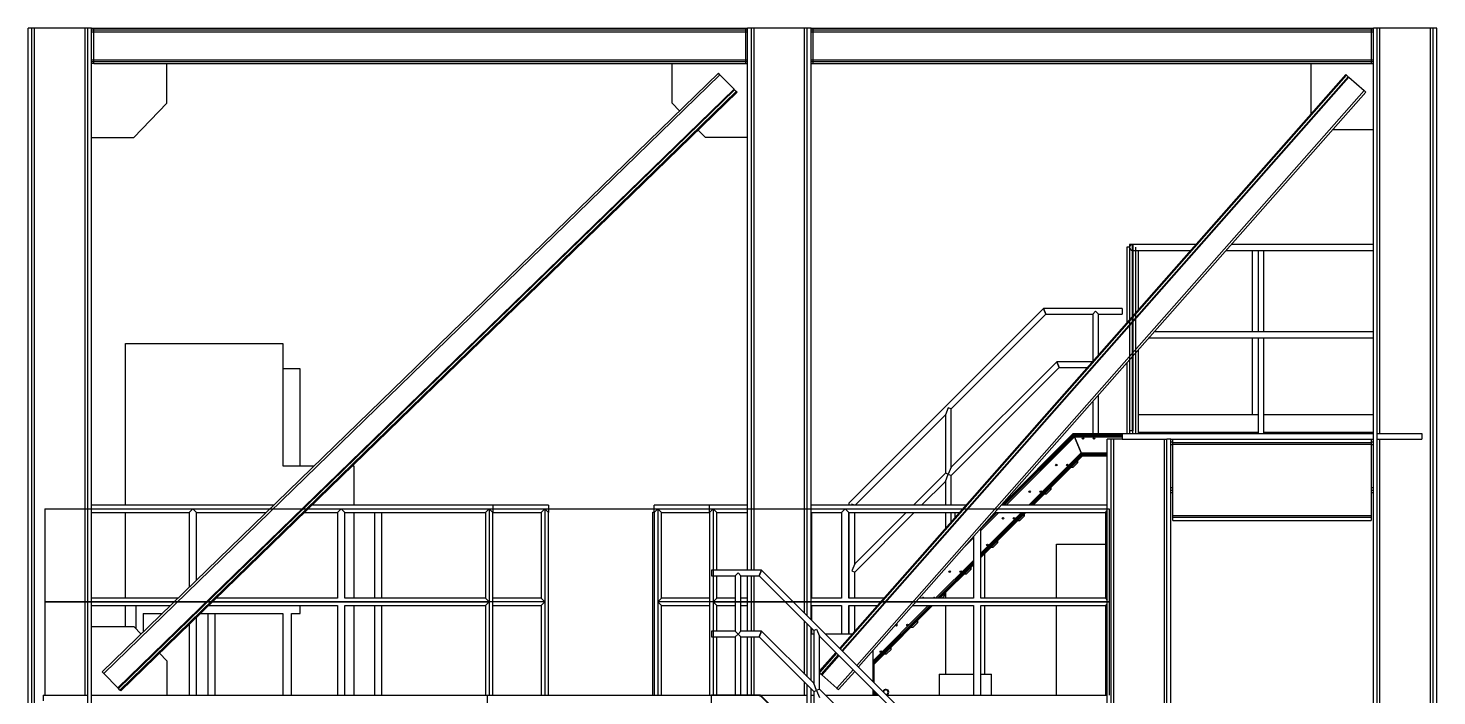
# Model space of a CAD drawing. Header units: inches. Extents: x -1490 to 2215, y -1057 to 1547.
# Drawn here: x 1693.3 to 2011, y 193.3 to 343.9 of the extents above; entities that cross this region are included whole.
import ezdxf

# ---------------------------------------------------------------- set-up
doc = ezdxf.new("R2010")
doc.units = ezdxf.units.IN
doc.header["$MEASUREMENT"] = 0

msp = doc.modelspace()

# ---------------------------------------------------------------- linework, layer by layer
at = {"color": 7, "linetype": 'Continuous', "lineweight": 25}
for p, q in [((1693.33, 4.95), (1693.33, 343.86)), ((1694.19, 343.86), (1693.33, 343.86)), ((1694.19, 4.95), (1694.19, 343.86)), ((1694.79, 343.86), (1694.19, 343.86)), ((1706.19, 343.86), (1694.79, 343.86)), ((1694.79, 4.95), (1694.79, 343.86)), ((1706.79, 343.86), (1706.19, 343.86)), ((1706.19, 193.49), (1706.19, 343.86)), ((1706.79, 4.95), (1706.79, 343.86)), ((1707.64, 343.86), (1706.79, 343.86)), ((1707.64, 4.95), (1707.64, 343.86)), ((1707.64, 343.86), (1708.14, 343.86)), ((1707.64, 343.46), (1708.14, 343.46)), ((1708.14, 343.86), (1855.08, 343.86)), ((1708.14, 343.46), (1708.14, 343.86)), ((1708.14, 343.46), (1855.08, 343.46)), ((1708.14, 343.06), (1708.14, 343.46)), ((1855.08, 343.86), (1855.08, 343.46)), ((1855.08, 343.86), (1855.58, 343.86)), ((1855.08, 343.46), (1855.08, 343.06)), ((1855.08, 343.46), (1855.58, 343.46)), ((1855.58, 221.7), (1855.58, 343.86)), ((1856.43, 343.86), (1855.58, 343.86)), ((1856.43, 221.7), (1856.43, 343.86)), ((1857.03, 343.86), (1856.43, 343.86)), ((1868.43, 343.86), (1857.03, 343.86)), ((1857.03, 221.7), (1857.03, 343.86)), ((1869.03, 343.86), (1868.43, 343.86)), ((1868.43, 212), (1868.43, 343.86)), ((1869.89, 343.86), (1869.03, 343.86)), ((1869.03, 211.4), (1869.03, 343.86)), ((1869.89, 210.54), (1869.89, 343.86)), ((1869.89, 343.86), (1870.39, 343.86)), ((1869.89, 343.46), (1870.39, 343.46)), ((1870.39, 343.46), (1870.39, 343.86)), ((1870.39, 343.86), (1996.2, 343.86)), ((1870.39, 343.46), (1996.2, 343.46)), ((1870.39, 343.06), (1870.39, 343.46)), ((1996.2, 343.86), (1996.2, 343.46)), ((1996.2, 343.86), (1996.7, 343.86)), ((1996.2, 343.46), (1996.2, 343.06)), ((1996.2, 343.46), (1996.7, 343.46)), ((1997.56, 343.86), (1996.7, 343.86)), ((1996.7, 66.61), (1996.7, 343.86)), ((1997.56, 66.61), (1997.56, 343.86)), ((1998.16, 343.86), (1997.56, 343.86)), ((2009.56, 343.86), (1998.16, 343.86)), ((1998.16, 252.46), (1998.16, 343.86)), ((2010.16, 343.86), (2009.56, 343.86)), ((2009.56, 66.61), (2009.56, 343.86)), ((2010.16, 66.61), (2010.16, 343.86)), ((2011.01, 343.86), (2010.16, 343.86)), ((2011.01, 66.61), (2011.01, 343.86)), ((1707.64, 343.06), (1708.14, 343.06)), ((1708.14, 343.06), (1855.08, 343.06)), ((1708.14, 336.73), (1708.14, 343.06)), ((1855.08, 343.06), (1855.08, 336.73)), ((1855.08, 343.06), (1855.58, 343.06)), ((1869.89, 343.06), (1870.39, 343.06)), ((1870.39, 343.06), (1996.2, 343.06)), ((1870.39, 336.73), (1870.39, 343.06)), ((1996.2, 343.06), (1996.2, 336.73)), ((1996.2, 343.06), (1996.7, 343.06)), ((1707.64, 336.73), (1708.14, 336.73)), ((1707.64, 336.33), (1708.14, 336.33)), ((1708.14, 335.93), (1707.64, 335.93)), ((1708.14, 336.73), (1855.08, 336.73)), ((1708.14, 336.33), (1708.14, 336.73)), ((1708.14, 336.33), (1855.08, 336.33)), ((1708.14, 335.93), (1708.14, 336.33)), ((1708.14, 335.93), (1855.08, 335.93)), ((1710.04, 198.74), (1849.01, 333.72)), ((1724.64, 326.93), (1724.64, 335.93)), ((1838.58, 326.93), (1838.58, 335.93)), ((1849.35, 333.36), (1849.01, 333.72)), ((1855.08, 336.73), (1855.08, 336.33)), ((1855.08, 336.73), (1855.58, 336.73)), ((1855.08, 336.33), (1855.08, 335.93)), ((1855.08, 336.33), (1855.58, 336.33)), ((1855.08, 335.93), (1855.58, 335.93)), ((1869.89, 336.73), (1870.39, 336.73)), ((1869.89, 336.33), (1870.39, 336.33)), ((1869.89, 335.93), (1870.39, 335.93)), ((1870.39, 336.73), (1996.2, 336.73)), ((1870.39, 336.33), (1870.39, 336.73)), ((1870.39, 336.33), (1996.2, 336.33)), ((1870.39, 335.93), (1870.39, 336.33)), ((1870.39, 335.93), (1996.2, 335.93)), ((1982.7, 324.6), (1982.7, 335.93)), ((1996.2, 336.73), (1996.2, 336.33)), ((1996.2, 336.73), (1996.7, 336.73)), ((1996.2, 336.33), (1996.2, 335.93)), ((1996.2, 336.33), (1996.7, 336.33)), ((1996.2, 335.93), (1996.7, 335.93)), ((1710.38, 198.38), (1849.35, 333.36)), ((1852.53, 330.09), (1849.35, 333.36)), ((1990.48, 333.41), (1876.35, 204.09)), ((1990.67, 333.25), (1876.52, 203.91)), ((1991.04, 332.92), (1876.88, 203.56)), ((1991.19, 332.79), (1877.01, 203.42)), ((1990.48, 333.41), (1990.67, 333.25)), ((1990.67, 333.25), (1991.04, 332.92)), ((1991.04, 332.92), (1991.19, 332.79)), ((1991.19, 332.79), (1994.61, 329.77)), ((1713.56, 195.11), (1852.53, 330.09)), ((1713.69, 194.98), (1852.66, 329.96)), ((1714.04, 194.62), (1853.01, 329.6)), ((1714.22, 194.44), (1853.19, 329.42)), ((1852.66, 329.96), (1852.53, 330.09)), ((1853.01, 329.6), (1852.66, 329.96)), ((1853.19, 329.42), (1853.01, 329.6)), ((1994.61, 329.77), (1880.24, 200.19)), ((1994.98, 329.44), (1880.6, 199.84)), ((1994.61, 329.77), (1994.98, 329.44)), ((1717.14, 319.18), (1724.64, 326.93)), ((1840.24, 325.21), (1838.58, 326.93)), ((1846.08, 319.18), (1844.41, 320.9)), ((1996.7, 320.93), (1987.47, 320.93)), ((1707.64, 319.18), (1717.14, 319.18)), ((1855.58, 319.18), (1846.08, 319.18)), ((1941.07, 294.46), (1941.07, 277.42)), ((1941.69, 294.46), (1941.07, 294.46)), ((1941.69, 295.08), (1941.69, 278.12)), ((1941.7, 295.08), (1941.69, 295.08)), ((1941.7, 295.08), (1941.7, 278.14)), ((1941.72, 295.08), (1941.7, 295.08)), ((1941.72, 295.08), (1941.72, 278.16)), ((1941.72, 295.08), (1941.72, 278.16)), ((1942.38, 295.08), (1941.72, 295.08)), ((1941.72, 295.08), (1941.72, 295.08)), ((1941.74, 295.08), (1941.74, 294.56)), ((1942.37, 295.08), (1941.74, 295.08)), ((1941.74, 294.29), (1941.74, 278.18)), ((1956.65, 295.08), (1942.38, 295.08)), ((1942.38, 293.77), (1942.38, 278.91)), ((1942.38, 293.77), (1943.01, 293.77)), ((1943.07, 293.77), (1955.49, 293.77)), ((1943.7, 280.4), (1943.7, 293.77)), ((1963.5, 293.77), (1971.33, 293.77)), ((1996.7, 295.08), (1964.66, 295.08)), ((1969.39, 293.77), (1969.39, 275.4)), ((1970.7, 293.77), (1970.7, 275.4)), ((1971.39, 293.77), (1996.7, 293.77)), ((1972.02, 275.4), (1972.02, 293.77)), ((1922.31, 280.67), (1878.43, 236.79)), ((1940.06, 280.67), (1922.31, 280.67)), ((1922.31, 280.67), (1922.86, 279.36)), ((1922.86, 279.36), (1922.31, 280.67)), ((1934.06, 280.02), (1933.4, 279.36)), ((1934.72, 279.36), (1934.06, 280.02)), ((1940.06, 280.67), (1940.06, 279.36)), ((1901.5, 258), (1922.86, 279.36)), ((1922.86, 279.36), (1933.4, 279.36)), ((1933.4, 279.36), (1933.4, 268.74)), ((1934.72, 279.36), (1940.06, 279.36)), ((1934.72, 270.23), (1934.72, 279.36)), ((1946.12, 274.08), (1971.33, 274.08)), ((1971.33, 275.4), (1947.28, 275.4)), ((1969.39, 274.08), (1969.39, 256.71)), ((1970.7, 274.08), (1970.7, 252.46)), ((1996.7, 275.4), (1971.39, 275.4)), ((1971.39, 274.08), (1996.7, 274.08)), ((1972.02, 252.46), (1972.02, 274.08)), ((1715.3, 236.32), (1715.3, 272.75)), ((1715.3, 272.75), (1750.73, 272.75)), ((1750.73, 272.75), (1750.73, 245.19)), ((1943.7, 252.46), (1943.7, 271.33)), ((1754.67, 267.04), (1750.73, 267.04)), ((1754.67, 245.19), (1754.67, 267.04)), ((1925.31, 268.67), (1901.5, 244.86)), ((1901.5, 243), (1925.86, 267.36)), ((1933.35, 268.67), (1925.31, 268.67)), ((1925.86, 267.36), (1925.31, 268.67)), ((1925.31, 268.67), (1925.86, 267.36)), ((1925.86, 267.36), (1932.19, 267.36)), ((1941.07, 268.35), (1941.07, 252.46)), ((1941.69, 269.05), (1941.69, 253.08)), ((1941.7, 269.07), (1941.7, 253.08)), ((1941.72, 269.1), (1941.72, 253.08)), ((1941.72, 269.09), (1941.72, 253.08)), ((1941.74, 269.11), (1941.74, 253.08)), ((1942.38, 269.84), (1942.38, 252.46)), ((1934.72, 252.46), (1934.72, 261.16)), ((1900.84, 258.27), (1900.18, 256.68)), ((1901.5, 258), (1900.84, 258.27)), ((1901.5, 244.86), (1901.5, 258)), ((1933.4, 259.67), (1933.4, 252.46)), ((1879.82, 236.32), (1900.18, 256.68)), ((1900.18, 256.68), (1900.18, 243.54)), ((1970.7, 256.71), (1943.7, 256.71)), ((1996.7, 256.71), (1972.02, 256.71)), ((1912.89, 236.32), (1929.03, 252.46)), ((1913.02, 236.32), (1929.07, 252.36)), ((1913.18, 236.32), (1929.11, 252.25)), ((1913.47, 236.32), (1929.2, 252.05)), ((1913.87, 236.32), (1929.31, 251.76)), ((1929.03, 252.46), (1940.06, 252.46)), ((1929.03, 252.46), (1929.07, 252.36)), ((1929.07, 252.36), (1929.03, 252.46)), ((1929.07, 252.36), (1940.06, 252.36)), ((1929.07, 252.36), (1929.11, 252.25)), ((1929.11, 252.25), (1929.07, 252.36)), ((1929.11, 252.25), (1940.06, 252.25)), ((1929.11, 252.25), (1929.2, 252.05)), ((1929.2, 252.05), (1929.11, 252.25)), ((1929.2, 252.05), (1940.06, 252.05)), ((1929.2, 252.05), (1929.31, 251.76)), ((1929.31, 251.76), (1929.2, 252.05)), ((1929.31, 251.76), (1940.06, 251.76)), ((1929.31, 251.76), (1930.81, 248.15)), ((1930.81, 248.15), (1929.31, 251.76)), ((1936.7, 143.73), (1936.7, 251.21)), ((1937.56, 251.21), (1936.7, 251.21)), ((1937.56, 142.88), (1937.56, 251.21)), ((1938.16, 251.21), (1937.56, 251.21)), ((1940.06, 251.21), (1938.16, 251.21)), ((1938.16, 142.28), (1938.16, 251.21)), ((1940.06, 252.46), (1940.06, 252.46)), ((1940.06, 252.46), (1940.06, 251.21)), ((1940.06, 252.46), (1996.7, 252.46)), ((1940.06, 251.21), (1950.16, 251.21)), ((1941.77, 253.08), (1941.69, 253.08)), ((1941.77, 253.08), (1941.7, 253.08)), ((1941.74, 253.08), (1941.72, 253.08)), ((1941.74, 253.08), (1941.72, 253.08)), ((1942.38, 253.08), (1941.74, 253.08)), ((1941.77, 253.08), (1941.77, 253.08)), ((1941.79, 253.08), (1941.77, 253.08)), ((1941.79, 253.08), (1941.79, 253.08)), ((1942.38, 253.08), (1941.79, 253.08)), ((1941.81, 253.08), (1941.81, 253.08)), ((1942.38, 253.08), (1941.81, 253.08)), ((1970.7, 252.71), (1943.7, 252.71)), ((1949.56, 130.88), (1949.56, 251.21)), ((1950.16, 130.28), (1950.16, 251.21)), ((1951.01, 251.21), (1950.16, 251.21)), ((1951.01, 129.42), (1951.01, 251.21)), ((1951.01, 251.21), (1996.7, 251.21)), ((1951.51, 250.46), (1951.51, 251.21)), ((1951.51, 251.21), (1996.2, 251.21)), ((1969.39, 252.71), (1969.39, 252.46)), ((1996.7, 252.71), (1972.02, 252.71)), ((1996.2, 251.21), (1996.2, 250.46)), ((1997.56, 252.46), (2007.65, 252.46)), ((1997.56, 251.21), (2007.65, 251.21)), ((1998.16, 66.61), (1998.16, 251.21)), ((2007.65, 252.46), (2007.65, 251.21)), ((1918.97, 236.32), (1930.81, 248.15)), ((1919.38, 236.32), (1930.93, 247.87)), ((1930.81, 248.15), (1930.93, 247.87)), ((1930.93, 247.87), (1930.81, 248.15)), ((1930.81, 248.15), (1936.7, 248.15)), ((1930.93, 247.87), (1931.01, 247.66)), ((1931.01, 247.66), (1930.93, 247.87)), ((1930.93, 247.87), (1936.7, 247.87)), ((1951.01, 250.63), (1951.51, 250.63)), ((1951.01, 250.03), (1951.51, 250.03)), ((1951.51, 250.46), (1996.2, 250.46)), ((1951.51, 250.06), (1951.51, 250.46)), ((1951.51, 250.06), (1996.2, 250.06)), ((1951.51, 234.01), (1951.51, 250.06)), ((1996.2, 250.63), (1996.7, 250.63)), ((1996.2, 250.46), (1996.2, 250.06)), ((1996.2, 250.06), (1996.2, 234.01)), ((1996.2, 250.03), (1996.7, 250.03)), ((1750.73, 245.19), (1757.85, 245.19)), ((1766.47, 245.19), (1766.8, 245.19)), ((1766.8, 245.19), (1766.8, 236.32)), ((1901.5, 244.86), (1900.84, 243.27)), ((1919.67, 236.32), (1931.01, 247.66)), ((1919.82, 236.32), (1931.06, 247.55)), ((1919.96, 236.32), (1931.1, 247.46)), ((1928.51, 244.87), (1928.99, 244.87)), ((1928.99, 244.87), (1929.99, 245.87)), ((1929.99, 245.87), (1929.99, 246.35)), ((1930.02, 245.86), (1930.02, 246.38)), ((1930.02, 245.86), (1930.05, 245.86)), ((1930.05, 246.39), (1930.03, 246.39)), ((1930.05, 245.86), (1930.05, 246.39)), ((1931.01, 247.66), (1931.06, 247.55)), ((1931.06, 247.55), (1931.01, 247.66)), ((1931.01, 247.66), (1936.7, 247.66)), ((1931.06, 247.55), (1931.1, 247.46)), ((1931.1, 247.46), (1931.06, 247.55)), ((1931.06, 247.55), (1936.7, 247.55)), ((1931.1, 247.46), (1936.7, 247.46)), ((1900.18, 243.54), (1892.96, 236.32)), ((1894.82, 236.32), (1900.18, 241.68)), ((1900.84, 243.27), (1900.18, 243.54)), ((1900.18, 241.68), (1900.84, 243.27)), ((1900.18, 241.68), (1900.18, 236.32)), ((1900.84, 243.27), (1901.5, 243)), ((1901.5, 236.32), (1901.5, 243)), ((1922.5, 238.86), (1922.98, 238.86)), ((1922.98, 238.86), (1923.98, 239.86)), ((1923.98, 239.86), (1923.98, 240.34)), ((1924.01, 239.84), (1924.01, 240.37)), ((1924.01, 239.84), (1924.04, 239.84)), ((1924.04, 240.38), (1924.02, 240.38)), ((1924.04, 239.84), (1924.04, 240.38)), ((1951.01, 240.32), (1951.51, 240.32)), ((1951.01, 239.72), (1951.51, 239.72)), ((1951.01, 239.15), (1951.51, 239.15)), ((1996.2, 240.32), (1996.7, 240.32)), ((1996.2, 239.72), (1996.7, 239.72)), ((1996.2, 239.15), (1996.7, 239.15)), ((1748.72, 236.32), (1707.64, 236.32)), ((1729.66, 234.66), (1730.49, 235.49)), ((1730.49, 235.49), (1731.32, 234.66)), ((1798.11, 236.32), (1757.33, 236.32)), ((1763.06, 234.66), (1763.89, 235.49)), ((1763.89, 235.49), (1764.72, 234.66)), ((1796.45, 234.66), (1797.28, 235.49)), ((1796.45, 234.66), (1797.28, 235.49)), ((1797.28, 235.49), (1798.11, 234.66)), ((1797.28, 235.49), (1798.11, 234.66)), ((1810.65, 236.32), (1798.11, 236.32)), ((1798.11, 236.32), (1798.11, 234.66)), ((1808.99, 234.66), (1809.82, 235.49)), ((1809.82, 235.49), (1810.65, 234.66)), ((1810.65, 236.32), (1810.65, 234.66)), ((1846.99, 236.32), (1834.49, 236.32)), ((1834.49, 234.66), (1834.49, 236.32)), ((1834.49, 234.66), (1835.32, 235.49)), ((1834.49, 234.66), (1835.32, 235.49)), ((1835.32, 235.49), (1836.15, 234.66)), ((1835.32, 235.49), (1836.15, 234.66)), ((1855.58, 236.32), (1846.99, 236.32)), ((1846.99, 234.66), (1846.99, 236.32)), ((1846.99, 234.66), (1847.82, 235.49)), ((1847.82, 235.49), (1848.65, 234.66)), ((1904.79, 236.32), (1869.89, 236.32)), ((1876.75, 234.66), (1877.58, 235.49)), ((1877.58, 235.49), (1878.41, 234.66)), ((1878.43, 236.79), (1878.43, 236.32)), ((1879.09, 236.52), (1879.01, 236.32)), ((1879.59, 236.32), (1879.09, 236.52)), ((1936.7, 236.32), (1912.79, 236.32)), ((1936.27, 234.66), (1936.7, 235.09)), ((1936.27, 234.66), (1936.7, 235.09)), ((1707.64, 234.66), (1729.66, 234.66)), ((1715.3, 215.32), (1715.3, 234.66)), ((1729.66, 234.66), (1729.66, 217.8)), ((1731.32, 219.41), (1731.32, 234.66)), ((1731.32, 234.66), (1747.01, 234.66)), ((1755.62, 234.66), (1763.06, 234.66)), ((1763.06, 234.66), (1763.06, 215.32)), ((1764.72, 215.32), (1764.72, 234.66)), ((1764.72, 234.66), (1796.45, 234.66)), ((1766.8, 234.66), (1766.8, 215.32)), ((1771.41, 234.66), (1771.41, 215.32)), ((1773.07, 215.32), (1773.07, 234.66)), ((1796.45, 234.66), (1796.45, 215.32)), ((1796.45, 234.66), (1796.45, 215.32)), ((1798.11, 193.49), (1798.11, 234.66)), ((1798.11, 234.66), (1808.99, 234.66)), ((1798.11, 193.49), (1798.11, 234.66)), ((1808.99, 234.66), (1808.99, 215.32)), ((1810.65, 193.49), (1810.65, 234.66)), ((1834.2, 193.49), (1834.2, 234.77)), ((1834.2, 234.77), (1834.49, 234.77)), ((1834.49, 234.66), (1834.49, 193.49)), ((1834.49, 234.66), (1834.49, 193.49)), ((1836.15, 215.32), (1836.15, 234.66)), ((1836.15, 234.66), (1846.99, 234.66)), ((1836.15, 215.32), (1836.15, 234.66)), ((1846.99, 234.66), (1846.99, 193.49)), ((1848.65, 234.66), (1855.58, 234.66)), ((1848.65, 221.7), (1848.65, 234.66)), ((1869.89, 234.66), (1876.75, 234.66)), ((1870.08, 215.32), (1870.08, 234.66)), ((1876.75, 234.66), (1876.75, 215.32)), ((1878.41, 215.32), (1878.41, 234.66)), ((1878.41, 234.66), (1903.33, 234.66)), ((1878.43, 234.66), (1878.43, 215.32)), ((1879.75, 223.11), (1879.75, 234.66)), ((1891.3, 234.66), (1879.75, 223.11)), ((1879.75, 221.25), (1893.16, 234.66)), ((1900.18, 234.66), (1900.18, 231.09)), ((1901.5, 232.58), (1901.5, 234.66)), ((1902.34, 234.66), (1902.34, 233.54)), ((1908.17, 224.53), (1918.3, 234.66)), ((1908.17, 224.66), (1918.16, 234.66)), ((1908.17, 224.82), (1918.01, 234.66)), ((1908.17, 225.11), (1917.72, 234.66)), ((1908.17, 231.02), (1911.81, 234.66)), ((1908.17, 225.51), (1917.31, 234.66)), ((1908.17, 230.61), (1912.21, 234.66)), ((1909.91, 233.05), (1911.52, 234.66)), ((1911.06, 234.35), (1911.36, 234.66)), ((1911.33, 234.66), (1936.27, 234.66)), ((1916.49, 232.85), (1916.97, 232.85)), ((1916.97, 232.85), (1917.97, 233.85)), ((1917.97, 233.85), (1917.97, 234.33)), ((1918, 233.83), (1918, 234.36)), ((1918, 233.83), (1918.03, 233.83)), ((1918.03, 234.37), (1918.01, 234.37)), ((1918.03, 233.83), (1918.03, 234.37)), ((1936.27, 234.66), (1936.27, 215.32)), ((1936.27, 234.66), (1936.27, 227.54)), ((1936.27, 234.66), (1936.27, 215.32)), ((1951.51, 234.01), (1996.2, 234.01)), ((1951.51, 233.61), (1951.51, 234.01)), ((1951.51, 232.86), (1951.51, 233.61)), ((1951.51, 233.61), (1996.2, 233.61)), ((1951.51, 232.86), (1996.2, 232.86)), ((1996.2, 234.01), (1996.2, 233.61)), ((1996.2, 233.61), (1996.2, 232.86)), ((1904.7, 227.14), (1906.51, 228.95)), ((1906.51, 229.2), (1906.51, 215.32)), ((1908.17, 215.32), (1908.17, 231.08)), ((1910.48, 226.84), (1910.96, 226.84)), ((1910.96, 226.84), (1911.96, 227.84)), ((1911.96, 227.84), (1911.96, 228.32)), ((1911.99, 227.82), (1911.99, 228.35)), ((1911.99, 227.82), (1912.02, 227.82)), ((1912.02, 228.36), (1912, 228.36)), ((1912.02, 227.82), (1912.02, 228.36)), ((1925.21, 227.54), (1936.27, 227.54)), ((1925.21, 215.32), (1925.21, 227.54)), ((1879.75, 223.11), (1879.09, 221.52)), ((1897.97, 215.32), (1906.51, 223.85)), ((1898.38, 215.32), (1906.51, 223.45)), ((1898.67, 215.32), (1906.51, 223.16)), ((1898.82, 215.32), (1906.51, 223)), ((1898.96, 215.32), (1906.51, 222.87)), ((1909.11, 215.32), (1909.11, 225.47)), ((1858.73, 221.7), (1847.42, 221.7)), ((1847.42, 221.7), (1847.42, 220.39)), ((1847.42, 220.39), (1852.76, 220.39)), ((1848.65, 215.32), (1848.65, 220.39)), ((1852.76, 220.39), (1853.42, 221.05)), ((1852.76, 220.39), (1852.76, 207.92)), ((1853.42, 221.05), (1854.08, 220.39)), ((1854.08, 207.92), (1854.08, 220.39)), ((1854.08, 220.39), (1858.19, 220.39)), ((1855.58, 207.92), (1855.58, 220.39)), ((1856.43, 207.92), (1856.43, 220.39)), ((1857.03, 207.92), (1857.03, 220.39)), ((1858.73, 221.7), (1858.19, 220.39)), ((1858.19, 220.39), (1858.73, 221.7)), ((1858.19, 220.39), (1870.49, 208.08)), ((1976.33, 104.1), (1858.73, 221.7)), ((1879.09, 221.52), (1879.75, 221.25)), ((1879.75, 215.32), (1879.75, 221.25)), ((1904.47, 220.83), (1904.95, 220.83)), ((1904.95, 220.83), (1905.95, 221.83)), ((1905.95, 221.83), (1905.95, 222.31)), ((1905.98, 221.81), (1905.98, 222.34)), ((1905.98, 221.81), (1906.01, 221.81)), ((1906.01, 222.35), (1905.99, 222.35)), ((1906.01, 221.81), (1906.01, 222.35)), ((1899.94, 215.82), (1899.94, 216.3)), ((1899.97, 215.8), (1899.97, 216.33)), ((1900, 216.34), (1899.98, 216.34)), ((1900, 215.8), (1900, 216.34)), ((1900.19, 216.55), (1900.19, 215.32)), ((1727.1, 215.32), (1707.64, 215.32)), ((1707.64, 213.66), (1725.39, 213.66)), ((1715.3, 208.99), (1715.3, 213.66)), ((1717.66, 208.45), (1717.66, 213.66)), ((1734, 213.66), (1763.06, 213.66)), ((1763.06, 215.32), (1735.71, 215.32)), ((1754.67, 211.92), (1754.67, 213.66)), ((1763.06, 213.66), (1763.06, 193.49)), ((1796.45, 215.32), (1764.72, 215.32)), ((1764.72, 193.49), (1764.72, 213.66)), ((1764.72, 213.66), (1796.45, 213.66)), ((1766.8, 213.66), (1766.8, 193.49)), ((1771.41, 213.66), (1771.41, 193.49)), ((1773.07, 193.49), (1773.07, 213.66)), ((1796.45, 215.32), (1797.28, 214.49)), ((1797.28, 214.49), (1796.45, 213.66)), ((1796.45, 213.66), (1796.45, 193.49)), ((1796.45, 213.66), (1796.45, 193.49)), ((1808.99, 215.32), (1798.11, 215.32)), ((1798.11, 213.66), (1808.99, 213.66)), ((1808.99, 215.32), (1809.82, 214.49)), ((1809.82, 214.49), (1808.99, 213.66)), ((1808.99, 213.66), (1808.99, 193.49)), ((1835.32, 214.49), (1836.15, 215.32)), ((1836.15, 213.66), (1835.32, 214.49)), ((1846.99, 215.32), (1836.15, 215.32)), ((1836.15, 193.49), (1836.15, 213.66)), ((1836.15, 213.66), (1846.99, 213.66)), ((1836.15, 193.49), (1836.15, 213.66)), ((1847.82, 214.49), (1848.65, 215.32)), ((1848.65, 213.66), (1847.82, 214.49)), ((1852.76, 215.32), (1848.65, 215.32)), ((1848.65, 213.66), (1852.76, 213.66)), ((1848.65, 207.92), (1848.65, 213.66)), ((1855.58, 215.32), (1854.08, 215.32)), ((1854.08, 213.66), (1855.58, 213.66)), ((1876.75, 215.32), (1869.89, 215.32)), ((1869.89, 213.66), (1876.75, 213.66)), ((1870.08, 210.36), (1870.08, 213.66)), ((1876.75, 213.66), (1876.75, 207.24)), ((1886.26, 215.32), (1878.41, 215.32)), ((1878.41, 207.24), (1878.41, 213.66)), ((1878.41, 213.66), (1884.79, 213.66)), ((1878.43, 213.66), (1878.43, 207.24)), ((1879.75, 207.94), (1879.75, 213.66)), ((1883.89, 200.54), (1897.01, 213.66)), ((1883.89, 200.83), (1896.72, 213.66)), ((1883.89, 201.23), (1896.31, 213.66)), ((1884, 200.49), (1897.16, 213.66)), ((1884.09, 200.45), (1897.3, 213.66)), ((1892.79, 213.66), (1906.51, 213.66)), ((1906.51, 215.32), (1894.26, 215.32)), ((1899.44, 215.32), (1899.94, 215.82)), ((1899.97, 215.8), (1900, 215.8)), ((1900.19, 213.66), (1900.19, 198.21)), ((1906.51, 213.66), (1906.51, 193.49)), ((1936.27, 215.32), (1908.17, 215.32)), ((1908.17, 193.49), (1908.17, 213.66)), ((1908.17, 213.66), (1936.27, 213.66)), ((1909.11, 198.21), (1909.11, 213.66)), ((1925.21, 193.49), (1925.21, 213.66)), ((1936.27, 215.32), (1936.7, 214.88)), ((1936.7, 214.09), (1936.27, 213.66)), ((1936.27, 213.66), (1936.27, 193.49)), ((1936.27, 213.66), (1936.27, 193.49)), ((1719.24, 211.92), (1723.6, 211.92)), ((1719.24, 211.92), (1719.24, 207.68)), ((1731.32, 193.49), (1731.32, 211.05)), ((1732.21, 211.92), (1750.73, 211.92)), ((1733.84, 211.92), (1733.84, 193.49)), ((1735.5, 193.49), (1735.5, 211.92)), ((1750.73, 211.92), (1750.73, 193.49)), ((1752.7, 211.92), (1754.67, 211.92)), ((1752.7, 193.49), (1752.7, 211.92)), ((1868.43, 198.22), (1868.43, 210.14)), ((1892.93, 208.81), (1893.93, 209.81)), ((1893.93, 209.81), (1893.93, 210.29)), ((1893.96, 209.79), (1893.96, 210.32)), ((1893.96, 209.79), (1893.99, 209.79)), ((1893.99, 210.33), (1893.97, 210.33)), ((1893.99, 209.79), (1893.99, 210.33)), ((1707.64, 208.99), (1717.14, 208.99)), ((1717.14, 208.99), (1718.81, 207.26)), ((1729.66, 209.44), (1729.66, 193.49)), ((1852.76, 207.92), (1847.42, 207.92)), ((1847.42, 207.92), (1847.42, 206.61)), ((1847.42, 206.61), (1852.76, 206.61)), ((1848.65, 193.49), (1848.65, 206.61)), ((1853.42, 207.27), (1852.76, 207.92)), ((1852.76, 206.61), (1853.42, 207.27)), ((1852.76, 206.61), (1852.76, 193.49)), ((1854.08, 207.92), (1853.42, 207.27)), ((1853.42, 207.27), (1854.08, 206.61)), ((1858.73, 207.92), (1854.08, 207.92)), ((1854.08, 193.49), (1854.08, 206.61)), ((1854.08, 206.61), (1858.19, 206.61)), ((1855.58, 193.49), (1855.58, 206.61)), ((1856.43, 193.49), (1856.43, 206.61)), ((1857.03, 193.49), (1857.03, 206.61)), ((1858.73, 207.92), (1858.19, 206.61)), ((1858.19, 206.61), (1858.73, 207.92)), ((1858.19, 206.61), (1870.49, 194.3)), ((1870.49, 196.16), (1858.73, 207.92)), ((1869.03, 197.62), (1869.03, 209.54)), ((1869.89, 196.76), (1869.89, 208.68)), ((1870.49, 207.24), (1869.89, 207.24)), ((1870.08, 207.24), (1870.08, 208.5)), ((1870.49, 208.08), (1871.15, 208.35)), ((1870.49, 208.08), (1870.49, 196.16)), ((1871.15, 208.35), (1871.81, 206.77)), ((1871.81, 194.85), (1871.81, 206.77)), ((1871.81, 206.77), (1888.22, 190.35)), ((1879.13, 207.24), (1873.2, 207.24)), ((1892.45, 208.81), (1892.93, 208.81)), ((1883.89, 196.54), (1883.89, 203.57)), ((1886.92, 202.8), (1887.92, 203.8)), ((1887.92, 203.8), (1887.92, 204.28)), ((1887.95, 203.78), (1887.95, 204.31)), ((1887.95, 203.78), (1887.98, 203.78)), ((1887.98, 204.31), (1887.96, 204.31)), ((1887.98, 203.78), (1887.98, 204.31)), ((1722.98, 202.95), (1724.64, 201.24)), ((1724.64, 201.24), (1724.64, 193.49)), ((1875.47, 203.1), (1871.81, 198.94)), ((1875.65, 202.92), (1871.81, 198.57)), ((1876.01, 202.57), (1872.17, 198.22)), ((1876.14, 202.43), (1872.31, 198.1)), ((1883.89, 200.53), (1884, 200.49)), ((1884, 200.49), (1883.89, 200.53)), ((1884, 200.49), (1884.09, 200.45)), ((1884.09, 200.45), (1884, 200.49)), ((1884, 196.44), (1884, 200.49)), ((1884.09, 196.34), (1884.09, 200.45)), ((1886.44, 202.8), (1886.92, 202.8)), ((1710.38, 198.38), (1710.04, 198.74)), ((1713.56, 195.11), (1710.38, 198.38)), ((1871.81, 198.55), (1872.17, 198.22)), ((1872.17, 198.22), (1872.31, 198.1)), ((1872.31, 198.1), (1875.73, 195.08)), ((1879.37, 199.2), (1875.73, 195.08)), ((1879.73, 198.85), (1876.11, 194.75)), ((1898.75, 198.21), (1898.75, 193.49)), ((1898.75, 198.21), (1906.51, 198.21)), ((1908.17, 198.21), (1910.56, 198.21)), ((1910.56, 193.49), (1910.56, 198.21)), ((1713.69, 194.98), (1713.56, 195.11)), ((1714.04, 194.62), (1713.69, 194.98)), ((1714.22, 194.44), (1714.04, 194.62)), ((1868.43, 193.49), (1868.43, 196.36)), ((1869.03, 182.91), (1869.03, 195.76)), ((1869.89, 182.05), (1869.89, 194.9)), ((1871.15, 194.57), (1870.49, 196.16)), ((1870.49, 194.3), (1871.15, 194.57)), ((1870.49, 194.3), (1870.49, 181.45)), ((1871.81, 194.85), (1871.15, 194.57)), ((1871.15, 194.57), (1871.81, 192.99)), ((1888.22, 178.43), (1871.81, 194.85)), ((1875.73, 195.08), (1876.11, 194.75)), ((1883.89, 193.49), (1883.89, 194.68)), ((1884, 193.49), (1884, 194.58)), ((1884.09, 193.49), (1884.09, 194.48)), ((1696.69, 193.49), (1696.69, 192.24)), ((1696.69, 193.49), (1706.79, 193.49)), ((1707.64, 193.49), (1796.89, 193.49)), ((1796.89, 191.74), (1796.89, 193.49)), ((1796.89, 193.49), (1847.42, 193.49)), ((1847.42, 191.74), (1847.42, 193.49)), ((1847.42, 193.49), (1847.42, 193.39)), ((1858.46, 193.49), (1847.42, 193.49)), ((1858.42, 193.39), (1847.42, 193.39)), ((1858.37, 193.28), (1858.42, 193.39)), ((1858.42, 193.39), (1858.37, 193.28)), ((1858.42, 193.39), (1858.46, 193.49)), ((1858.46, 193.49), (1858.42, 193.39)), ((1958.17, 93.63), (1858.42, 193.39)), ((1958.24, 93.7), (1858.46, 193.49)), ((1858.46, 193.49), (1869.03, 193.49)), ((1869.89, 193.49), (1870.49, 193.49)), ((1873.17, 193.49), (1885.09, 193.49)), ((1886.95, 193.49), (1936.7, 193.49))]:
    msp.add_line(p, q, dxfattribs=at)
at = {"color": 7, "linetype": 'Continuous'}
for p, q in [((1941.73, 294.46), (1941.73, 252.46)), ((1942.34, 295.08), (1942.34, 253.08)), ((1942.36, 295.08), (1942.36, 253.08)), ((1942.38, 295.08), (1942.38, 253.08)), ((1942.38, 295.08), (1942.38, 253.08)), ((1942.4, 295.08), (1942.4, 253.08)), ((1942.43, 295.08), (1942.43, 253.08)), ((1942.45, 295.08), (1942.45, 253.08)), ((1942.46, 295.08), (1942.46, 253.08)), ((1943.04, 294.46), (1943.04, 252.46)), ((1697.09, 235.49), (1809.82, 235.49)), ((1697.09, 235.49), (1797.28, 235.49)), ((1697.09, 235.49), (1697.09, 193.49)), ((1697.09, 235.49), (1697.09, 193.49)), ((1797.28, 235.49), (1847.82, 235.49)), ((1797.28, 235.49), (1797.28, 193.49)), ((1809.82, 235.49), (1835.32, 235.49)), ((1809.82, 235.49), (1809.82, 193.49)), ((1835.32, 235.49), (1937.1, 235.49)), ((1835.32, 235.49), (1835.32, 193.49)), ((1847.82, 235.49), (1937.1, 235.49)), ((1847.82, 235.49), (1847.82, 193.49)), ((1937.1, 235.49), (1937.1, 193.49)), ((1937.1, 235.49), (1937.1, 193.49)), ((1809.82, 214.49), (1697.09, 214.49)), ((1697.09, 214.49), (1797.28, 214.49)), ((1937.1, 214.49), (1835.32, 214.49)), ((1847.82, 214.49), (1937.1, 214.49))]:
    msp.add_line(p, q, dxfattribs=at)
at = {"color": 7, "linetype": 'Continuous', "lineweight": 25, "flags": 128}
for points in [[(1930.05, 246.41), (1930.05, 246.4), (1930.05, 246.39)], [(1924.04, 240.4), (1924.04, 240.39), (1924.04, 240.38)], [(1918.03, 234.39), (1918.03, 234.38), (1918.03, 234.37)], [(1912.02, 228.38), (1912.02, 228.37), (1912.02, 228.36)], [(1906.01, 222.37), (1906.01, 222.36), (1906.01, 222.35)], [(1900, 216.35), (1900, 216.35), (1900, 216.34)], [(1893.99, 210.34), (1893.99, 210.34), (1893.99, 210.33)], [(1887.98, 204.33), (1887.98, 204.33), (1887.98, 204.31)]]:
    msp.add_lwpolyline(points, dxfattribs=at)
at = {"color": 7, "linetype": 'Continuous', "lineweight": 25}
for centre, radius in [((1931.21, 251.38), 0.188), ((1933.71, 251.38), 0.187), ((1925.2, 245.37), 0.187), ((1927.7, 245.37), 0.187), ((1919.19, 239.36), 0.188), ((1921.69, 239.36), 0.188), ((1913.18, 233.35), 0.188), ((1915.68, 233.35), 0.188), ((1909.67, 227.34), 0.187), ((1901.16, 221.33), 0.187), ((1903.66, 221.33), 0.188), ((1891.64, 209.31), 0.188), ((1885.63, 203.3), 0.188)]:
    msp.add_circle(centre, radius, dxfattribs=at)
for centre, radius, start, end in [((1942.38, 294.43), 0.658, 90, 270), ((1942.38, 294.43), 0.657, 90, 180), ((1942.38, 294.43), 0.658, 180, 270), ((1895.15, 215.32), 0.188, 359.1353, 180.8647), ((1897.65, 215.32), 0.188, 359.1353, 180.8647), ((1889.14, 209.31), 0.187, 181.0374, 270), ((1889.14, 209.31), 0.188, 270, 96.1026), ((1884.75, 194.14), 0.657, 155.1412, 294.8588), ((1884.75, 194.14), 0.525, 160.5722, 289.4278), ((1886.75, 194.14), 0.658, 0, 164.6849), ((1886.75, 194.14), 0.524, 0, 173.3751), ((1886.75, 194.14), 0.524, 276.6249, 0), ((1886.75, 194.14), 0.658, 285.3151, 0)]:
    msp.add_arc(centre, radius, start, end, dxfattribs=at)

doc.saveas('drawing.dxf')
